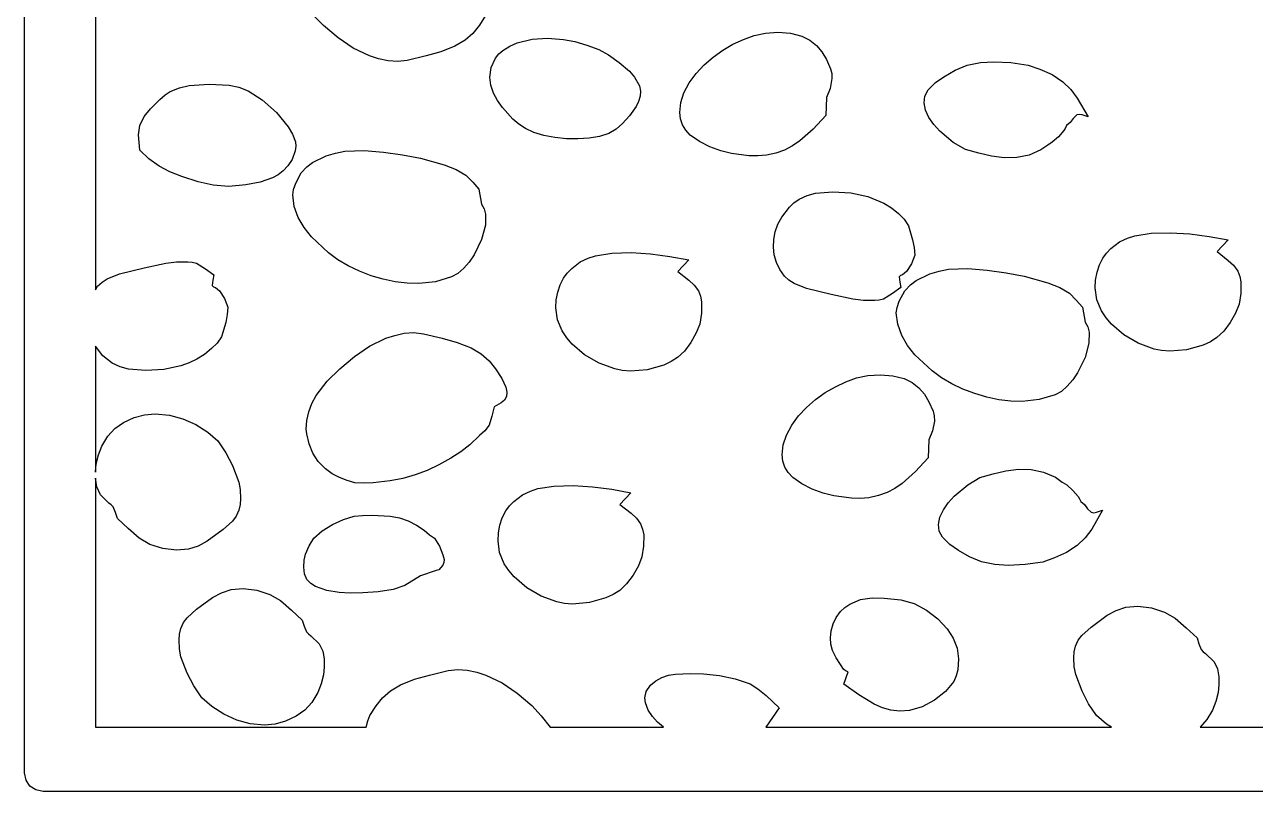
# Model space of a CAD drawing. Extents: x -1 to 541, y -138 to 3207.
# Drawn here: x 80.9 to 281.3, y 1469.6 to 1594.3 of the extents above; entities that cross this region are included whole.
import ezdxf

# ---------------------------------------------------------------- set-up
doc = ezdxf.new("R2010")
doc.units = 0

msp = doc.modelspace()

# ---------------------------------------------------------------- linework, layer by layer
at = {"layer": 'Calque_1'}
for p, q in [((80.9061, 1472.58), (80.9061, 2276.95)), ((92.4614, 1601.9), (92.4614, 1551.21)), ((129.572, 1594.22), (127.5515, 1596.236719)), ((155.938, 1595.82), (154.940125, 1594.255781)), ((131.953188, 1592.208906), (129.572, 1594.22)), ((154.940125, 1594.255781), (153.88375, 1592.92875)), ((201.521156, 1592.970625), (203.561, 1593.095)), ((203.561, 1593.095), (205.594094, 1592.934375)), ((134.39925, 1590.53625), (131.953188, 1592.208906)), ((152.6125, 1591.802344), (150.97, 1590.84)), ((153.88375, 1592.92875), (152.6125, 1591.802344)), ((159.921137, 1590.840332), (161.097531, 1591.370156)), ((161.097531, 1591.370156), (163.5185, 1591.98625)), ((163.5185, 1591.98625), (166.037719, 1592.124219)), ((166.037719, 1592.124219), (168.664, 1591.92)), ((168.664, 1591.92), (170.459422, 1591.580312)), ((170.459422, 1591.580312), (172.446375, 1591.01)), ((172.446375, 1591.01), (174.367891, 1590.274687)), ((194.556824, 1590.176016), (196.220844, 1591.14625)), ((196.220844, 1591.14625), (197.939191, 1591.951484)), ((197.939191, 1591.951484), (199.678, 1592.58)), ((199.678, 1592.58), (201.521156, 1592.970625)), ((205.594094, 1592.934375), (207.417, 1592.47)), ((207.417, 1592.47), (208.746563, 1591.81875)), ((208.746563, 1591.81875), (209.8275, 1590.965)), ((137.059438, 1589.262969), (134.39925, 1590.53625)), ((138.516469, 1588.795137), (137.059438, 1589.262969)), ((146.259, 1589.25), (143.206625, 1588.5125)), ((148.682, 1589.93625), (146.259, 1589.25)), ((150.97, 1590.84), (148.682, 1589.93625)), ((157.579, 1588.9), (158.118125, 1589.5725)), ((158.118125, 1589.5725), (158.766, 1590.14)), ((158.766, 1590.14), (159.921137, 1590.840332)), ((174.367891, 1590.274687), (175.967, 1589.44)), ((175.967, 1589.44), (177.718375, 1588.16125)), ((191.527238, 1587.787422), (192.981, 1589.0525)), ((192.981, 1589.0525), (194.556824, 1590.176016)), ((209.8275, 1590.965), (210.712687, 1589.91625)), ((210.712687, 1589.91625), (211.455, 1588.68)), ((140.083, 1588.45), (138.516469, 1588.795137)), ((141.650578, 1588.347188), (140.083, 1588.45)), ((143.206625, 1588.5125), (141.650578, 1588.347188)), ((156.649, 1585.8), (156.846625, 1587.37625)), ((156.846625, 1587.37625), (157.579, 1588.9)), ((177.718375, 1588.16125), (179.412, 1586.8)), ((190.229406, 1586.3925), (191.527238, 1587.787422)), ((211.455, 1588.68), (212.131125, 1587.18)), ((212.131125, 1587.18), (212.310703, 1586.415937)), ((232.41475, 1586.91375), (234.36, 1587.75)), ((234.36, 1587.75), (236.520375, 1588.18375)), ((236.520375, 1588.18375), (238.695, 1588.31)), ((238.695, 1588.31), (241.44925, 1588.1675)), ((241.44925, 1588.1675), (244.316, 1587.77)), ((244.316, 1587.77), (246.216, 1587.08)), ((246.216, 1587.08), (248.180125, 1586.205)), ((156.82825, 1584.494062), (156.649, 1585.8)), ((179.412, 1586.8), (180.1815, 1585.79)), ((180.1815, 1585.79), (181.035, 1584.39)), ((189.121371, 1584.879453), (190.229406, 1586.3925)), ((212.346, 1585.56), (212.0375, 1583.975)), ((212.310703, 1586.415937), (212.346, 1585.56)), ((229.18375, 1584.93875), (230.579, 1585.86)), ((230.579, 1585.86), (232.41475, 1586.91375)), ((248.180125, 1586.205), (249.938, 1585.06)), ((249.938, 1585.06), (251.221797, 1583.815781)), ((103.802875, 1582.928281), (104.595, 1583.46)), ((104.595, 1583.46), (106.109844, 1584.05125)), ((106.109844, 1584.05125), (107.7085, 1584.4175)), ((107.7085, 1584.4175), (110.969, 1584.67)), ((110.969, 1584.67), (114.199875, 1584.52)), ((114.199875, 1584.52), (115.783016, 1584.191875)), ((115.783016, 1584.191875), (117.283, 1583.59)), ((117.283, 1583.59), (119.583297, 1582.094687)), ((157.2655, 1583.22), (156.82825, 1584.494062)), ((157.909, 1582.005938), (157.2655, 1583.22)), ((181.035, 1584.39), (181.19632, 1583.536387)), ((181.19632, 1583.536387), (181.127062, 1582.679844)), ((187.719375, 1581.69875), (188.237, 1583.26)), ((188.237, 1583.26), (189.121371, 1584.879453)), ((212.0375, 1583.975), (211.435, 1582.48)), ((227.47875, 1582.71625), (228.006, 1583.74)), ((228.006, 1583.74), (229.18375, 1584.93875)), ((251.221797, 1583.815781), (252.286125, 1582.40375)), ((101.428, 1580.66), (102.92375, 1582.16125)), ((102.92375, 1582.16125), (103.802875, 1582.928281)), ((119.583297, 1582.094687), (121.889125, 1580.0725)), ((158.707, 1580.88), (157.909, 1582.005938)), ((180.465, 1581.01375), (179.385187, 1579.503281)), ((180.869273, 1581.834316), (180.465, 1581.01375)), ((181.127062, 1582.679844), (180.869273, 1581.834316)), ((187.567, 1580.07), (187.719375, 1581.69875)), ((211.435, 1582.48), (211.336, 1579.57)), ((227.346, 1581.64), (227.47875, 1582.71625)), ((227.580438, 1580.448398), (227.346, 1581.64)), ((252.286125, 1582.40375), (254.035, 1579.32)), ((99.6659, 1577.93), (100.382475, 1579.39625)), ((100.382475, 1579.39625), (101.428, 1580.66)), ((121.889125, 1580.0725), (123.821641, 1577.731562)), ((160.404, 1578.98125), (158.707, 1580.88)), ((179.385187, 1579.503281), (178.224, 1578.26)), ((187.691016, 1579.041875), (187.567, 1580.07)), ((187.567, 1580.07), (187.567, 1580.07)), ((188.007875, 1578.0625), (187.691016, 1579.041875)), ((211.336, 1579.57), (209.267219, 1577.349531)), ((228.13625, 1579.258438), (227.580438, 1580.448398)), ((228.939562, 1578.103633), (228.13625, 1579.258438)), ((251.615, 1579.09375), (251.126, 1578.43)), ((252.194, 1579.66), (251.615, 1579.09375)), ((252.625797, 1579.748906), (252.194, 1579.66)), ((253.089375, 1579.64375), (252.625797, 1579.748906)), ((254.035, 1579.32), (253.089375, 1579.64375)), ((99.4629, 1576.44), (99.6659, 1577.93)), ((123.821641, 1577.731562), (124.529518, 1576.506602)), ((161.358625, 1578.158906), (160.404, 1578.98125)), ((162.428, 1577.45), (161.358625, 1578.158906)), ((163.831867, 1576.807285), (162.428, 1577.45)), ((177.205125, 1577.31875), (176.007, 1576.61)), ((178.224, 1578.26), (177.205125, 1577.31875)), ((188.533797, 1577.161875), (188.007875, 1578.0625)), ((189.285, 1576.37), (188.533797, 1577.161875)), ((209.267219, 1577.349531), (207.103, 1575.41125)), ((229.9165, 1577.0175), (228.939562, 1578.103633)), ((232.09575, 1575.185312), (229.9165, 1577.0175)), ((250.096, 1577.13), (249.2175, 1576.10125)), ((250.294, 1577.45), (250.096, 1577.13)), ((250.512, 1577.91), (250.294, 1577.45)), ((251.126, 1578.43), (250.512, 1577.91)), ((99.6659, 1573.94), (99.4629, 1576.44)), ((124.529518, 1576.506602), (125.002, 1575.28)), ((125.002, 1575.28), (125.074797, 1574.582812)), ((165.460125, 1576.313281), (163.831867, 1576.807285)), ((167.242508, 1575.970449), (165.460125, 1576.313281)), ((169.10875, 1575.78125), (167.242508, 1575.970449)), ((170.988586, 1575.748145), (169.10875, 1575.78125)), ((172.81175, 1575.873594), (170.988586, 1575.748145)), ((174.507977, 1576.160059), (172.81175, 1575.873594)), ((176.007, 1576.61), (174.507977, 1576.160059)), ((190.767141, 1575.334844), (189.285, 1576.37)), ((192.454125, 1574.48625), (190.767141, 1575.334844)), ((207.103, 1575.41125), (205.921645, 1574.603301)), ((234.083, 1574.03), (232.09575, 1575.185312)), ((248.216, 1575.2), (247.503, 1574.74)), ((249.2175, 1576.10125), (248.216, 1575.2)), ((101.155005, 1572.483281), (99.6659, 1573.94)), ((124.977625, 1573.805), (124.468, 1572.42)), ((125.074797, 1574.582812), (124.977625, 1573.805)), ((130.01, 1572.97), (131.512318, 1573.443262)), ((131.512318, 1573.443262), (133.049922, 1573.733594)), ((133.049922, 1573.733594), (136.189875, 1573.87375)), ((136.189875, 1573.87375), (139.347641, 1573.607031)), ((139.347641, 1573.607031), (142.441, 1573.15)), ((142.441, 1573.15), (145.351, 1572.62)), ((194.234297, 1573.834531), (192.454125, 1574.48625)), ((195.996, 1573.39), (194.234297, 1573.834531)), ((198.822125, 1573.0075), (195.996, 1573.39)), ((200.254266, 1572.976562), (198.822125, 1573.0075)), ((201.676, 1573.09), (200.254266, 1572.976562)), ((203.233527, 1573.420527), (201.676, 1573.09)), ((204.640281, 1573.932344), (203.233527, 1573.420527)), ((205.921645, 1574.603301), (204.640281, 1573.932344)), ((236.234, 1573.4075), (234.083, 1574.03)), ((238.319, 1572.92), (236.234, 1573.4075)), ((244.461078, 1573.132344), (242.450875, 1572.71625)), ((246.375, 1573.96), (244.461078, 1573.132344)), ((247.503, 1574.74), (246.375, 1573.96)), ((102.792862, 1571.33125), (101.155005, 1572.483281)), ((104.574514, 1570.406094), (102.792862, 1571.33125)), ((123.772906, 1571.396777), (123.007875, 1570.573594)), ((124.468, 1572.42), (123.772906, 1571.396777)), ((125.953, 1570.22), (126.85775, 1571.189687)), ((126.85775, 1571.189687), (127.77675, 1571.9025)), ((127.77675, 1571.9025), (130.01, 1572.97)), ((145.351, 1572.62), (149.201, 1571.555)), ((149.201, 1571.555), (151.167812, 1570.766562)), ((240.388734, 1572.662031), (238.319, 1572.92)), ((242.450875, 1572.71625), (240.388734, 1572.662031)), ((106.495, 1569.63), (104.574514, 1570.406094)), ((109.137188, 1568.748281), (106.495, 1569.63)), ((121.265, 1569.41625), (119.233375, 1568.725781)), ((122.172156, 1569.922676), (121.265, 1569.41625)), ((123.007875, 1570.573594), (122.172156, 1569.922676)), ((125.0405, 1568.52625), (125.953, 1570.22)), ((151.167812, 1570.766562), (152.754, 1569.83)), ((152.754, 1569.83), (153.85575, 1568.735)), ((111.61625, 1568.20125), (109.137188, 1568.748281)), ((114.137687, 1568.031094), (111.61625, 1568.20125)), ((116.907, 1568.28), (114.137687, 1568.031094)), ((119.233375, 1568.725781), (116.907, 1568.28)), ((124.548, 1566.66), (124.688781, 1567.507344)), ((124.688781, 1567.507344), (125.0405, 1568.52625)), ((153.85575, 1568.735), (154.872, 1567.55)), ((154.872, 1567.55), (155.307, 1565.15)), ((209.665, 1566.905), (212.482, 1567.14)), ((212.482, 1567.14), (215.423438, 1566.991719)), ((215.423438, 1566.991719), (218.2115, 1566.39625)), ((124.786156, 1564.778594), (124.548, 1566.66)), ((155.307, 1565.15), (155.743953, 1564.36375)), ((205.41775, 1564.67), (206.143094, 1565.345625)), ((206.143094, 1565.345625), (207.019, 1565.95)), ((207.019, 1565.95), (208.311344, 1566.549375)), ((208.311344, 1566.549375), (209.665, 1566.905)), ((218.2115, 1566.39625), (220.812062, 1565.285156)), ((220.812062, 1565.285156), (222.031367, 1564.514863)), ((125.437, 1562.97875), (124.786156, 1564.778594)), ((126.405094, 1561.312031), (125.437, 1562.97875)), ((155.743953, 1564.36375), (155.951875, 1563.5025)), ((155.951875, 1563.5025), (155.921, 1561.72)), ((203.550016, 1561.856562), (204.169, 1563)), ((204.169, 1563), (205.41775, 1564.67)), ((222.031367, 1564.514863), (223.191, 1563.59)), ((223.191, 1563.59), (224.078, 1562.685)), ((127.595, 1559.83), (126.405094, 1561.312031)), ((155.921, 1561.72), (155.306828, 1559.365)), ((203.114125, 1560.6475), (203.550016, 1561.856562)), ((224.078, 1562.685), (224.794, 1561.63)), ((224.794, 1561.63), (225.487, 1559.31)), ((130.387, 1557.19), (127.595, 1559.83)), ((155.306828, 1559.365), (154.079625, 1556.875)), ((202.813, 1558.13), (202.866672, 1559.397187)), ((202.866672, 1559.397187), (203.114125, 1560.6475)), ((225.487, 1559.31), (225.733875, 1558.05375)), ((257.778, 1557.9), (259.184, 1558.98)), ((259.184, 1558.98), (260.483031, 1559.598281)), ((260.483031, 1559.598281), (261.67125, 1559.99625)), ((261.67125, 1559.99625), (264.31, 1560.39)), ((264.31, 1560.39), (267.466641, 1560.487031)), ((267.466641, 1560.487031), (270.612125, 1560.29625)), ((270.612125, 1560.29625), (273.739047, 1559.882344)), ((273.739047, 1559.882344), (276.84, 1559.31)), ((276.84, 1559.31), (275.039, 1557.42)), ((131.903199, 1556.086367), (130.387, 1557.19)), ((173.86475, 1556.74875), (176.504, 1557.15)), ((176.504, 1557.15), (179.660484, 1557.24125)), ((179.660484, 1557.24125), (182.805625, 1557.0475)), ((182.805625, 1557.0475), (185.932203, 1556.6325)), ((202.958609, 1556.878281), (202.813, 1558.13)), ((225.733875, 1558.05375), (225.863, 1556.82)), ((256.452, 1556.36), (257.058375, 1557.17125)), ((257.058375, 1557.17125), (257.778, 1557.9)), ((275.039, 1557.42), (276.877375, 1555.985)), ((100.378, 1554.76), (103.886125, 1555.51625)), ((103.886125, 1555.51625), (105.660016, 1555.728906)), ((105.660016, 1555.728906), (107.464, 1555.74)), ((107.464, 1555.74), (108.20525, 1555.6975)), ((108.20525, 1555.6975), (108.909, 1555.52)), ((108.909, 1555.52), (110.342625, 1554.63375)), ((133.590844, 1555.094062), (131.903199, 1556.086367)), ((135.409879, 1554.225977), (133.590844, 1555.094062)), ((153.285502, 1555.72), (152.397359, 1554.7)), ((154.079625, 1556.875), (153.285502, 1555.72)), ((169.972, 1554.65), (171.377, 1555.74)), ((171.377, 1555.74), (172.676469, 1556.352656)), ((172.676469, 1556.352656), (173.86475, 1556.74875)), ((185.932203, 1556.6325), (189.033, 1556.06)), ((189.033, 1556.06), (187.232, 1554.17)), ((203.308875, 1555.66125), (202.958609, 1556.878281)), ((203.868953, 1554.506094), (203.308875, 1555.66125)), ((225.310625, 1555.43625), (224.477, 1554.18)), ((225.863, 1556.82), (225.310625, 1555.43625)), ((255.5095, 1554.04125), (255.90725, 1555.242344)), ((255.90725, 1555.242344), (256.452, 1556.36)), ((276.877375, 1555.985), (277.734641, 1555.1925)), ((277.734641, 1555.1925), (278.403, 1554.25)), ((93.505468, 1552.423887), (94.356691, 1552.964219)), ((94.356691, 1552.964219), (96.33825, 1553.77125)), ((96.33825, 1553.77125), (100.378, 1554.76)), ((110.342625, 1554.63375), (111.72, 1553.65)), ((111.72, 1553.65), (111.53, 1552.775)), ((137.32025, 1553.495), (135.409879, 1554.225977)), ((139.281902, 1552.914023), (137.32025, 1553.495)), ((150.418, 1553.29), (147.80375, 1552.5125)), ((151.434943, 1553.87125), (150.418, 1553.29)), ((152.397359, 1554.7), (151.434943, 1553.87125)), ((168.100406, 1551.99375), (168.645, 1553.11)), ((168.645, 1553.11), (169.251875, 1553.925)), ((169.251875, 1553.925), (169.972, 1554.65)), ((187.232, 1554.17), (189.070875, 1552.74)), ((204.644, 1553.44), (203.868953, 1554.506094)), ((205.35275, 1552.783242), (204.644, 1553.44)), ((223.523375, 1553.515), (223.31, 1553.31)), ((223.31, 1553.31), (223.377375, 1552.43)), ((223.844, 1553.66), (223.523375, 1553.515)), ((224.477, 1554.18), (223.844, 1553.66)), ((226.04325, 1552.71125), (228.277, 1553.78)), ((228.277, 1553.78), (229.779318, 1554.253242)), ((229.779318, 1554.253242), (231.316922, 1554.543437)), ((231.316922, 1554.543437), (234.456875, 1554.6825)), ((234.456875, 1554.6825), (237.614641, 1554.412813)), ((237.614641, 1554.412813), (240.708, 1553.95)), ((240.708, 1553.95), (243.617, 1553.43)), ((243.617, 1553.43), (247.4675, 1552.35625)), ((255.27075, 1552.789531), (255.5095, 1554.04125)), ((278.403, 1554.25), (278.742781, 1553.387344)), ((278.742781, 1553.387344), (278.92525, 1552.47125)), ((92.4614, 1551.21), (92.7968, 1551.77)), ((92.7968, 1551.77), (93.505468, 1552.423887)), ((111.53, 1552.775), (111.463, 1551.9)), ((111.463, 1551.9), (111.67675, 1551.695)), ((111.67675, 1551.695), (111.997, 1551.55)), ((111.997, 1551.55), (112.631, 1551.03)), ((112.631, 1551.03), (113.464125, 1549.77375)), ((141.254781, 1552.495937), (139.281902, 1552.914023)), ((143.198832, 1552.253633), (141.254781, 1552.495937)), ((145.074, 1552.2), (143.198832, 1552.253633)), ((147.80375, 1552.5125), (145.074, 1552.2)), ((167.703, 1550.795), (168.100406, 1551.99375)), ((189.070875, 1552.74), (189.928203, 1551.950938)), ((189.928203, 1551.950938), (190.597, 1551.01)), ((190.597, 1551.01), (190.936219, 1550.145937)), ((206.204, 1552.241562), (205.35275, 1552.783242)), ((208.1855, 1551.435), (206.204, 1552.241562)), ((212.225, 1550.45), (208.1855, 1551.435)), ((223.567, 1551.55), (222.189625, 1550.57125)), ((223.306875, 1549.335), (224.219, 1551.02)), ((223.377375, 1552.43), (223.567, 1551.55)), ((224.219, 1551.02), (225.123906, 1551.995469)), ((225.123906, 1551.995469), (226.04325, 1552.71125)), ((247.4675, 1552.35625), (249.434375, 1551.566719)), ((249.434375, 1551.566719), (251.021, 1550.63)), ((255.203, 1551.52), (255.27075, 1552.789531)), ((255.465625, 1549.57375), (255.203, 1551.52)), ((278.92525, 1552.47125), (278.918, 1550.61)), ((113.464125, 1549.77375), (114.016, 1548.39)), ((167.397, 1548.27), (167.464594, 1549.54375)), ((167.464594, 1549.54375), (167.703, 1550.795)), ((190.936219, 1550.145937), (191.1185, 1549.2275)), ((191.1185, 1549.2275), (191.112, 1547.37)), ((215.733125, 1549.69), (212.225, 1550.45)), ((217.507016, 1549.479687), (215.733125, 1549.69)), ((219.311, 1549.47), (217.507016, 1549.479687)), ((220.052625, 1549.50875), (219.311, 1549.47)), ((220.756, 1549.69), (220.052625, 1549.50875)), ((222.189625, 1550.57125), (220.756, 1549.69)), ((222.954922, 1548.317188), (223.306875, 1549.335)), ((251.021, 1550.63), (252.12225, 1549.53625)), ((252.12225, 1549.53625), (253.138, 1548.36)), ((256.215, 1547.77), (255.465625, 1549.57375)), ((278.918, 1550.61), (278.622, 1548.88)), ((113.886875, 1547.15125), (113.64, 1545.89)), ((114.016, 1548.39), (113.886875, 1547.15125)), ((167.659125, 1546.325), (167.397, 1548.27)), ((191.112, 1547.37), (190.815, 1545.63)), ((222.814, 1547.47), (222.954922, 1548.317188)), ((223.052312, 1545.584375), (222.814, 1547.47)), ((253.138, 1548.36), (253.574, 1545.95)), ((256.977238, 1546.640996), (256.215, 1547.77)), ((278.063109, 1547.420625), (277.195875, 1545.8825)), ((278.622, 1548.88), (278.063109, 1547.420625)), ((113.64, 1545.89), (112.947, 1543.57)), ((168.408, 1544.53), (167.659125, 1546.325)), ((190.815, 1545.63), (190.256672, 1544.170781)), ((223.7035, 1543.785), (223.052312, 1545.584375)), ((253.574, 1545.95), (254.010797, 1545.167969)), ((254.010797, 1545.167969), (254.218375, 1544.30625)), ((257.850781, 1545.609844), (256.977238, 1546.640996)), ((259.88575, 1543.84625), (257.850781, 1545.609844)), ((277.195875, 1545.8825), (276.140953, 1544.475625)), ((112.947, 1543.57), (112.231, 1542.52375)), ((137.03625, 1542.03375), (139.696438, 1543.307031)), ((139.696438, 1543.307031), (141.153469, 1543.774863)), ((141.153469, 1543.774863), (142.72, 1544.12)), ((142.72, 1544.12), (144.288141, 1544.222656)), ((144.288141, 1544.222656), (145.844375, 1544.05625)), ((145.844375, 1544.05625), (148.896, 1543.31)), ((148.896, 1543.31), (151.319, 1542.62875)), ((169.17024, 1543.397715), (168.408, 1544.53)), ((170.043797, 1542.364219), (169.17024, 1543.397715)), ((190.256672, 1544.170781), (189.389625, 1542.63375)), ((224.671937, 1542.120625), (223.7035, 1543.785)), ((254.218375, 1544.30625), (254.187, 1542.52)), ((262.227844, 1542.489531), (259.88575, 1543.84625)), ((275.019, 1543.41), (273.958281, 1542.746426)), ((276.140953, 1544.475625), (275.019, 1543.41)), ((93.647662, 1540.47125), (92.4614, 1542.02)), ((92.4614, 1542.02), (92.4614, 1521.5)), ((111.344, 1541.62), (110.184369, 1540.691855)), ((112.231, 1542.52375), (111.344, 1541.62)), ((134.590188, 1540.361094), (137.03625, 1542.03375)), ((151.319, 1542.62875), (153.607, 1541.73)), ((153.607, 1541.73), (155.2495, 1540.767656)), ((172.078875, 1540.59875), (170.043797, 1542.364219)), ((188.334516, 1541.229844), (187.212, 1540.17)), ((189.389625, 1542.63375), (188.334516, 1541.229844)), ((225.862, 1540.64), (224.671937, 1542.120625)), ((254.187, 1542.52), (253.572984, 1540.169219)), ((264.785, 1541.55), (262.227844, 1542.489531)), ((266.012406, 1541.304668), (264.785, 1541.55)), ((267.331875, 1541.209219), (266.012406, 1541.304668)), ((270.0925, 1541.44125), (267.331875, 1541.209219)), ((272.757875, 1542.192656), (270.0925, 1541.44125)), ((273.958281, 1542.746426), (272.757875, 1542.192656)), ((95.1724, 1539.26), (93.647662, 1540.47125)), ((96.464556, 1538.660625), (95.1724, 1539.26)), ((107.690404, 1539.293535), (106.364625, 1538.80625)), ((108.965078, 1539.919219), (107.690404, 1539.293535)), ((110.184369, 1540.691855), (108.965078, 1539.919219)), ((132.209, 1538.35), (134.590188, 1540.361094)), ((155.2495, 1540.767656), (156.52075, 1539.64125)), ((156.52075, 1539.64125), (157.577125, 1538.314219)), ((174.421266, 1539.243906), (172.078875, 1540.59875)), ((176.979, 1538.31), (174.421266, 1539.243906)), ((184.951453, 1538.948437), (182.286375, 1538.1975)), ((186.151611, 1539.503555), (184.951453, 1538.948437)), ((187.212, 1540.17), (186.151611, 1539.503555)), ((228.653, 1537.99), (225.862, 1540.64)), ((253.572984, 1540.169219), (252.346125, 1537.67875)), ((97.81825, 1538.305), (96.464556, 1538.660625)), ((100.636, 1538.07), (97.81825, 1538.305)), ((103.576859, 1538.212656), (100.636, 1538.07)), ((106.364625, 1538.80625), (103.576859, 1538.212656)), ((130.188516, 1536.328906), (132.209, 1538.35)), ((157.577125, 1538.314219), (158.575, 1536.75)), ((178.206404, 1538.064258), (176.979, 1538.31)), ((179.525859, 1537.967813), (178.206404, 1538.064258)), ((182.286375, 1538.1975), (179.525859, 1537.967813)), ((216.36, 1536.87), (218.203313, 1537.259219)), ((218.203313, 1537.259219), (220.2435, 1537.38125)), ((220.2435, 1537.38125), (222.276938, 1537.220156)), ((222.276938, 1537.220156), (224.1, 1536.76)), ((230.169486, 1536.889258), (228.653, 1537.99)), ((252.346125, 1537.67875), (251.552186, 1536.522637)), ((128.399125, 1533.97125), (130.188516, 1536.328906)), ((158.575, 1536.75), (159.23275, 1535.34125)), ((159.23275, 1535.34125), (159.414812, 1534.546406)), ((211.239141, 1534.462852), (212.903, 1535.434688)), ((212.903, 1535.434688), (214.621234, 1536.241055)), ((214.621234, 1536.241055), (216.36, 1536.87)), ((224.1, 1536.76), (225.429563, 1536.104375)), ((225.429563, 1536.104375), (226.5105, 1535.25)), ((226.5105, 1535.25), (227.395688, 1534.200625)), ((231.857266, 1535.898438), (230.169486, 1536.889258)), ((233.676318, 1535.030898), (231.857266, 1535.898438)), ((235.586625, 1534.3), (233.676318, 1535.030898)), ((250.664203, 1535.501406), (249.7019, 1534.67166)), ((251.552186, 1536.522637), (250.664203, 1535.501406)), ((127.688854, 1532.687598), (128.399125, 1533.97125)), ((159.025906, 1533.248594), (158.48325, 1532.81875)), ((159.367, 1533.82), (159.025906, 1533.248594)), ((159.414812, 1534.546406), (159.367, 1533.82)), ((208.209922, 1532.070586), (209.6635, 1533.3375)), ((209.6635, 1533.3375), (211.239141, 1534.462852)), ((227.395688, 1534.200625), (228.138, 1532.96)), ((228.138, 1532.96), (228.814125, 1531.46)), ((237.548166, 1533.719102), (235.586625, 1534.3)), ((239.520922, 1533.301563), (237.548166, 1533.719102)), ((241.464873, 1533.060742), (239.520922, 1533.301563)), ((243.34, 1533.01), (241.464873, 1533.060742)), ((246.070625, 1533.32125), (243.34, 1533.01)), ((248.685, 1534.09), (246.070625, 1533.32125)), ((249.7019, 1534.67166), (248.685, 1534.09)), ((100.408163, 1530.86875), (102.147, 1531.04)), ((102.147, 1531.04), (104.477937, 1530.817188)), ((126.832686, 1529.953418), (127.153672, 1531.345469)), ((127.153672, 1531.345469), (127.688854, 1532.687598)), ((157.328, 1532.17), (156.9945, 1530.645)), ((158.48325, 1532.81875), (157.328, 1532.17)), ((206.91225, 1530.674062), (208.209922, 1532.070586)), ((228.814125, 1531.46), (228.993703, 1530.695937)), ((95.594538, 1528.62625), (96.985161, 1529.621094)), ((96.985161, 1529.621094), (98.7225, 1530.42)), ((98.7225, 1530.42), (100.408163, 1530.86875)), ((104.477937, 1530.817188), (106.68325, 1530.2175)), ((106.68325, 1530.2175), (108.768187, 1529.276562)), ((108.768187, 1529.276562), (110.738, 1528.03)), ((126.765, 1528.52), (126.832686, 1529.953418)), ((156.517, 1529.18), (155.81775, 1528.2725)), ((156.9945, 1530.645), (156.517, 1529.18)), ((204.92, 1527.54), (205.804328, 1529.159883)), ((205.804328, 1529.159883), (206.91225, 1530.674062)), ((229.029, 1529.84), (228.7205, 1528.255)), ((228.993703, 1530.695937), (229.029, 1529.84)), ((93.497, 1525.73), (94.46152, 1527.355781)), ((94.46152, 1527.355781), (95.594538, 1528.62625)), ((110.738, 1528.03), (112.381, 1526.6)), ((126.845, 1527.75), (126.764, 1528.52)), ((126.764, 1528.52), (126.765, 1528.52)), ((127.222688, 1526.125312), (126.845, 1527.75)), ((154.973, 1527.47), (153.412641, 1525.985313)), ((155.81775, 1528.2725), (154.973, 1527.47)), ((204.402375, 1525.9825), (204.92, 1527.54)), ((228.7205, 1528.255), (228.118, 1526.76)), ((92.952438, 1524.33), (93.497, 1525.73)), ((112.381, 1526.6), (113.692375, 1524.665)), ((127.84, 1524.615), (127.222688, 1526.125312)), ((153.412641, 1525.985313), (151.907875, 1524.81)), ((204.25, 1524.35), (204.402375, 1525.9825)), ((228.118, 1526.76), (228.019, 1523.86)), ((92.5668, 1522.87), (92.952438, 1524.33)), ((113.692375, 1524.665), (114.736, 1522.61)), ((128.722062, 1523.247188), (127.84, 1524.615)), ((129.894, 1522.05), (128.722062, 1523.247188)), ((150.277672, 1523.777188), (148.341, 1522.72)), ((151.907875, 1524.81), (150.277672, 1523.777188)), ((204.374453, 1523.321875), (204.25, 1524.35)), ((204.691375, 1522.3425), (204.374453, 1523.321875)), ((228.019, 1523.86), (225.949813, 1521.637969)), ((92.4614, 1521.5), (92.5668, 1522.87)), ((114.736, 1522.61), (115.7625, 1519.91125)), ((130.968953, 1521.2725), (129.894, 1522.05)), ((132.150125, 1520.6375), (130.968953, 1521.2725)), ((144.487625, 1521.075), (142.478484, 1520.498125)), ((146.439203, 1521.816875), (144.487625, 1521.075)), ((148.341, 1522.72), (146.439203, 1521.816875)), ((205.217359, 1521.441875), (204.691375, 1522.3425)), ((205.969, 1520.65), (205.217359, 1521.441875)), ((225.949813, 1521.637969), (223.78575, 1519.69625)), ((236.434, 1520.64), (238.584875, 1521.26125)), ((238.584875, 1521.26125), (240.669, 1521.74)), ((240.669, 1521.74), (242.738891, 1521.997969)), ((242.738891, 1521.997969), (244.801375, 1521.94375)), ((244.801375, 1521.94375), (246.811922, 1521.527656)), ((246.811922, 1521.527656), (248.726, 1520.7)), ((92.4614, 1520.56), (92.4612, 1480.04)), ((92.66785, 1519.1325), (92.4614, 1520.56)), ((93.2397, 1517.84), (92.66785, 1519.1325)), ((115.7625, 1519.91125), (115.987281, 1518.690781)), ((133.400484, 1520.14875), (132.150125, 1520.6375)), ((134.683, 1519.81), (133.400484, 1520.14875)), ((135.998641, 1519.71875), (134.683, 1519.81)), ((137.657125, 1519.7925), (135.998641, 1519.71875)), ((140.404, 1520.09), (137.657125, 1519.7925)), ((142.478484, 1520.498125), (140.404, 1520.09)), ((164.445125, 1518.8525), (167.084, 1519.25)), ((167.084, 1519.25), (170.240641, 1519.34125)), ((170.240641, 1519.34125), (173.386125, 1519.1475)), ((173.386125, 1519.1475), (176.513047, 1518.7325)), ((207.451125, 1519.616406), (205.969, 1520.65)), ((209.138, 1518.77125), (207.451125, 1519.616406)), ((222.604625, 1518.886465), (221.323563, 1518.213906)), ((223.78575, 1519.69625), (222.604625, 1518.886465)), ((232.267, 1517.64375), (234.446594, 1519.478906)), ((234.446594, 1519.478906), (236.434, 1520.64)), ((248.726, 1520.7), (249.854, 1519.92)), ((249.854, 1519.92), (250.567, 1519.47)), ((250.567, 1519.47), (251.5685, 1518.56125)), ((94.6055, 1516.5), (93.2397, 1517.84)), ((115.987281, 1518.690781), (116.042, 1517.19)), ((116.042, 1517.19), (115.998875, 1516.245)), ((160.552, 1516.75), (161.957, 1517.84)), ((161.957, 1517.84), (163.256609, 1518.454062)), ((163.256609, 1518.454062), (164.445125, 1518.8525)), ((176.513047, 1518.7325), (179.614, 1518.16)), ((179.614, 1518.16), (177.812, 1516.28)), ((210.917875, 1518.122969), (209.138, 1518.77125)), ((212.679, 1517.68), (210.917875, 1518.122969)), ((215.506, 1517.2925), (212.679, 1517.68)), ((216.93825, 1517.258125), (215.506, 1517.2925)), ((218.36, 1517.37), (216.93825, 1517.258125)), ((219.917156, 1517.700957), (218.36, 1517.37)), ((221.323563, 1518.213906), (219.917156, 1517.700957)), ((231.289879, 1516.556895), (232.267, 1517.64375)), ((251.5685, 1518.56125), (252.447, 1517.54)), ((252.447, 1517.54), (252.645, 1517.21)), ((252.645, 1517.21), (252.863, 1516.76)), ((95.003175, 1516.2075), (94.6055, 1516.5)), ((95.3377, 1515.87), (95.003175, 1516.2075)), ((95.713025, 1514.93375), (95.3377, 1515.87)), ((96.0111, 1513.96), (95.713025, 1514.93375)), ((115.805, 1515.33), (115.345047, 1514.338906)), ((115.998875, 1516.245), (115.805, 1515.33)), ((158.68125, 1514.097969), (159.226, 1515.21)), ((159.226, 1515.21), (159.832375, 1516.025)), ((159.832375, 1516.025), (160.552, 1516.75)), ((177.812, 1516.28), (179.65125, 1514.84125)), ((229.93048, 1514.211621), (230.486406, 1515.401719)), ((230.486406, 1515.401719), (231.289879, 1516.556895)), ((252.863, 1516.76), (253.476, 1516.24)), ((253.476, 1516.24), (253.965875, 1515.57125)), ((253.965875, 1515.57125), (254.545, 1515)), ((254.545, 1515), (254.976797, 1514.91125)), ((256.386, 1515.35), (254.63625, 1512.2575)), ((254.976797, 1514.91125), (255.440375, 1515.0175)), ((255.440375, 1515.0175), (256.386, 1515.35)), ((97.765575, 1512.335), (96.0111, 1513.96)), ((114.771375, 1513.56625), (113.251, 1512.2)), ((115.345047, 1514.338906), (114.771375, 1513.56625)), ((129.367484, 1511.959219), (131.023125, 1513.00375)), ((131.023125, 1513.00375), (132.807203, 1513.821406)), ((132.807203, 1513.821406), (134.546, 1514.34)), ((134.546, 1514.34), (135.899266, 1514.496406)), ((135.899266, 1514.496406), (137.493375, 1514.52625)), ((137.493375, 1514.52625), (140.425, 1514.36)), ((140.425, 1514.36), (141.922484, 1514.085)), ((141.922484, 1514.085), (143.359125, 1513.6)), ((143.359125, 1513.6), (144.714203, 1512.92)), ((144.714203, 1512.92), (145.967, 1512.06)), ((158.04475, 1511.645156), (158.2835, 1512.89875)), ((158.2835, 1512.89875), (158.68125, 1514.097969)), ((179.65125, 1514.84125), (180.508625, 1514.051094)), ((180.508625, 1514.051094), (181.177, 1513.11)), ((181.177, 1513.11), (181.516781, 1512.245938)), ((229.696, 1513.02), (229.93048, 1514.211621)), ((229.82925, 1511.94375), (229.696, 1513.02)), ((99.5736, 1510.77), (97.765575, 1512.335)), ((113.251, 1512.2), (110.612375, 1510.27)), ((128.014, 1510.76), (129.367484, 1511.959219)), ((145.967, 1512.06), (146.838, 1511.3)), ((146.838, 1511.3), (147.63, 1510.76)), ((157.977, 1510.37), (158.04475, 1511.645156)), ((181.516781, 1512.245938), (181.69925, 1511.3275)), ((181.69925, 1511.3275), (181.692, 1509.47)), ((230.357, 1510.92), (229.82925, 1511.94375)), ((231.534375, 1509.72875), (230.357, 1510.92)), ((254.63625, 1512.2575), (253.571813, 1510.844375)), ((101.313206, 1509.772969), (99.5736, 1510.77)), ((103.4247, 1509.09375), (101.313206, 1509.772969)), ((105.619744, 1508.802656), (103.4247, 1509.09375)), ((107.61, 1508.97), (105.619744, 1508.802656)), ((109.152766, 1509.497188), (107.61, 1508.97)), ((110.612375, 1510.27), (109.152766, 1509.497188)), ((126.648, 1508.16), (127.22825, 1509.5125)), ((127.22825, 1509.5125), (128.014, 1510.76)), ((147.63, 1510.76), (148.46075, 1509.49)), ((148.46075, 1509.49), (148.996, 1508.07)), ((158.2395, 1508.42875), (157.977, 1510.37)), ((181.692, 1509.47), (181.395, 1507.73)), ((232.93, 1508.8), (231.534375, 1509.72875)), ((252.288, 1509.6), (250.530625, 1508.45875)), ((253.571813, 1510.844375), (252.288, 1509.6)), ((126.344, 1506.08), (126.442375, 1507.19125)), ((126.442375, 1507.19125), (126.648, 1508.16)), ((148.996, 1508.07), (149.214, 1507.29)), ((149.214, 1507.29), (149.168047, 1506.822656)), ((158.988, 1506.63), (158.2395, 1508.42875)), ((181.395, 1507.73), (180.836687, 1506.272187)), ((234.765, 1507.74625), (232.93, 1508.8)), ((236.711, 1506.91), (234.765, 1507.74625)), ((238.871375, 1506.48), (236.711, 1506.91)), ((246.667, 1506.89), (243.799875, 1506.4925)), ((248.567, 1507.58), (246.667, 1506.89)), ((250.530625, 1508.45875), (248.567, 1507.58)), ((126.4535, 1504.9875), (126.344, 1506.08)), ((126.344, 1506.08), (126.344, 1506.08)), ((126.866, 1504.06), (126.4535, 1504.9875)), ((147.927, 1505.51), (145.354, 1504.64)), ((148.343, 1505.64), (147.927, 1505.51)), ((148.977625, 1506.36375), (148.343, 1505.64)), ((149.168047, 1506.822656), (148.977625, 1506.36375)), ((159.75024, 1505.500586), (158.988, 1506.63)), ((160.623797, 1504.468437), (159.75024, 1505.500586)), ((180.836687, 1506.272187), (179.96975, 1504.7375)), ((241.046, 1506.35), (238.871375, 1506.48)), ((243.799875, 1506.4925), (241.046, 1506.35)), ((127.491018, 1503.421582), (126.866, 1504.06)), ((128.271016, 1502.920156), (127.491018, 1503.421582)), ((130.133625, 1502.26125), (128.271016, 1502.920156)), ((142.8, 1503.06), (140.900828, 1502.42375)), ((145.354, 1504.64), (142.8, 1503.06)), ((162.658875, 1502.7025), (160.623797, 1504.468437)), ((178.914937, 1503.334063), (177.793, 1502.27)), ((179.96975, 1504.7375), (178.914937, 1503.334063)), ((108.872, 1499.21), (111.51025, 1501.14)), ((111.51025, 1501.14), (112.970094, 1501.912813)), ((112.970094, 1501.912813), (114.513, 1502.44)), ((114.513, 1502.44), (116.503672, 1502.607344)), ((116.503672, 1502.607344), (118.698625, 1502.31625)), ((118.698625, 1502.31625), (120.809766, 1501.637031)), ((120.809766, 1501.637031), (122.549, 1500.64)), ((132.129172, 1501.949219), (130.133625, 1502.26125)), ((133.933, 1501.85), (132.129172, 1501.949219)), ((135.995859, 1501.8675), (133.933, 1501.85)), ((138.475625, 1502.0425), (135.995859, 1501.8675)), ((140.900828, 1502.42375), (138.475625, 1502.0425)), ((165.001266, 1501.345313), (162.658875, 1502.7025)), ((167.559, 1500.41), (165.001266, 1501.345313)), ((175.531875, 1501.048437), (172.8665, 1500.2975)), ((176.732281, 1501.603555), (175.531875, 1501.048437)), ((177.793, 1502.27), (176.732281, 1501.603555)), ((217.005, 1500.7825), (218.903969, 1501.071562)), ((218.903969, 1501.071562), (220.862, 1501.04)), ((220.862, 1501.04), (223.573, 1500.76)), ((107.351625, 1497.84375), (108.872, 1499.21)), ((122.549, 1500.64), (124.3575, 1499.075)), ((124.3575, 1499.075), (126.112, 1497.45)), ((168.786406, 1500.164258), (167.559, 1500.41)), ((170.105875, 1500.067812), (168.786406, 1500.164258)), ((172.8665, 1500.2975), (170.105875, 1500.067812)), ((213.736, 1498.83), (214.459652, 1499.522148)), ((214.459652, 1499.522148), (215.253031, 1500.069688)), ((215.253031, 1500.069688), (217.005, 1500.7825)), ((223.573, 1500.76), (225.732156, 1500.125)), ((225.732156, 1500.125), (227.7655, 1499.0625)), ((227.7655, 1499.0625), (229.588094, 1497.66625)), ((257.180625, 1498.2475), (258.640234, 1499.018437)), ((258.640234, 1499.018437), (260.183, 1499.54)), ((260.183, 1499.54), (262.173812, 1499.70875)), ((262.173812, 1499.70875), (264.369, 1499.42)), ((264.369, 1499.42), (266.480187, 1498.74125)), ((106.318, 1496.08), (106.777953, 1497.071094)), ((106.777953, 1497.071094), (107.351625, 1497.84375)), ((126.112, 1497.45), (126.41025, 1496.47625)), ((212.204172, 1495.727812), (212.529875, 1496.85)), ((212.529875, 1496.85), (213.045891, 1497.897188)), ((213.045891, 1497.897188), (213.736, 1498.83)), ((229.588094, 1497.66625), (231.115, 1496.03)), ((254.542, 1496.31), (257.180625, 1498.2475)), ((266.480187, 1498.74125), (268.219, 1497.74)), ((268.219, 1497.74), (270.0275, 1496.18375)), ((106.081, 1494.22), (106.124125, 1495.165)), ((106.124125, 1495.165), (106.318, 1496.08)), ((126.41025, 1496.47625), (126.785, 1495.54)), ((126.785, 1495.54), (127.12, 1495.2025)), ((127.12, 1495.2025), (127.518, 1494.91)), ((127.518, 1494.91), (128.884, 1493.57)), ((212.085, 1494.57), (212.204172, 1495.727812)), ((231.115, 1496.03), (232.088, 1494.515313)), ((252.448375, 1494.180938), (253.022, 1494.9525)), ((253.022, 1494.9525), (254.542, 1496.31)), ((270.0275, 1496.18375), (271.782, 1494.56)), ((106.135719, 1492.719219), (106.081, 1494.22)), ((128.884, 1493.57), (129.432687, 1492.411406)), ((212.16875, 1493.52), (212.085, 1494.57)), ((212.449, 1492.5), (212.16875, 1493.52)), ((232.088, 1494.515313), (232.719, 1492.875)), ((232.719, 1492.875), (232.9735, 1491.144688)), ((251.7945, 1492.27125), (251.988, 1493.19)), ((251.988, 1493.19), (252.448375, 1494.180938)), ((271.782, 1494.56), (272.08025, 1493.58625)), ((272.08025, 1493.58625), (272.455, 1492.65)), ((106.3605, 1491.49875), (106.135719, 1492.719219)), ((107.387, 1488.8), (106.3605, 1491.49875)), ((129.432687, 1492.411406), (129.67425, 1491.13375)), ((129.67425, 1491.13375), (129.688937, 1489.816719)), ((213.056125, 1491.3225), (212.449, 1492.5)), ((213.736, 1490.22), (213.056125, 1491.3225)), ((232.9735, 1491.144688), (232.817, 1489.36)), ((251.751, 1491.33), (251.7945, 1492.27125)), ((251.805719, 1489.829219), (251.751, 1491.33)), ((272.455, 1492.65), (272.789625, 1492.3125)), ((272.789625, 1492.3125), (273.188, 1492.02)), ((273.188, 1492.02), (274.553, 1490.68)), ((129.688937, 1489.816719), (129.557, 1488.54)), ((146.805, 1488.5), (149.8565, 1489.24125)), ((149.8565, 1489.24125), (151.412438, 1489.407031)), ((151.412438, 1489.407031), (152.98, 1489.3)), ((152.98, 1489.3), (154.546818, 1488.954883)), ((154.546818, 1488.954883), (156.003984, 1488.487187)), ((214.22575, 1489.45875), (213.736, 1490.22)), ((214.527438, 1489.203281), (214.22575, 1489.45875)), ((214.27, 1487.04), (214.963, 1489.05)), ((214.963, 1489.05), (214.527438, 1489.203281)), ((232.817, 1489.36), (232.567375, 1488.38125)), ((252.0305, 1488.60875), (251.805719, 1489.829219)), ((274.553, 1490.68), (275.101828, 1489.52)), ((275.101828, 1489.52), (275.343625, 1488.24)), ((108.431125, 1486.745), (107.387, 1488.8)), ((129.171, 1487.08375), (128.626, 1485.68)), ((129.557, 1488.54), (129.171, 1487.08375)), ((140.451344, 1485.951875), (142.094, 1486.92)), ((142.094, 1486.92), (144.381625, 1487.815)), ((144.381625, 1487.815), (146.805, 1488.5)), ((156.003984, 1488.487187), (158.664125, 1487.215)), ((158.664125, 1487.215), (161.109953, 1485.545312)), ((182.116625, 1485.855), (182.816, 1486.86)), ((182.816, 1486.86), (183.650955, 1487.593633)), ((183.650955, 1487.593633), (184.636953, 1488.120312)), ((184.636953, 1488.120312), (185.733318, 1488.471211)), ((185.733318, 1488.471211), (186.899375, 1488.6775)), ((186.899375, 1488.6775), (189.277859, 1488.780937)), ((189.277859, 1488.780937), (191.447, 1488.68)), ((191.447, 1488.68), (194.039, 1488.44)), ((194.039, 1488.44), (196.599625, 1487.91375)), ((196.599625, 1487.91375), (199.047, 1487.08)), ((199.047, 1487.08), (200.303672, 1486.289531)), ((216.718656, 1485.304688), (214.27, 1487.04)), ((232.164, 1487.47), (230.841062, 1485.827813)), ((232.567375, 1488.38125), (232.164, 1487.47)), ((253.057, 1485.91), (252.0305, 1488.60875)), ((275.358359, 1486.9225), (275.226, 1485.65)), ((275.343625, 1488.24), (275.358359, 1486.9225)), ((109.743, 1484.81), (108.431125, 1486.745)), ((111.386, 1483.38), (109.743, 1484.81)), ((128.626, 1485.68), (127.661641, 1484.055781)), ((138.123031, 1483.494375), (139.17975, 1484.8225)), ((139.17975, 1484.8225), (140.451344, 1485.951875)), ((161.109953, 1485.545312), (163.491, 1483.54)), ((181.898, 1484.82), (182.116625, 1485.855)), ((182.005, 1484), (181.898, 1484.82)), ((200.303672, 1486.289531), (201.624375, 1485.18875)), ((201.624375, 1485.18875), (203.739, 1483.2)), ((219.2305, 1483.77), (216.718656, 1485.304688)), ((230.841062, 1485.827813), (229.046, 1484.3975)), ((254.100625, 1483.85125), (253.057, 1485.91)), ((275.226, 1485.65), (274.8405, 1484.18625)), ((113.355375, 1482.133438), (111.386, 1483.38)), ((127.661641, 1484.055781), (126.528625, 1482.78875)), ((137.125, 1481.93), (138.123031, 1483.494375)), ((163.491, 1483.54), (165.03025, 1481.89875)), ((182.433063, 1482.815937), (182.005, 1484)), ((183.10525, 1481.78), (182.433063, 1482.815937)), ((203.739, 1483.2), (201.581, 1480.04)), ((220.550371, 1483.188633), (219.2305, 1483.77)), ((221.934344, 1482.790313), (220.550371, 1483.188633)), ((227.008688, 1483.315938), (224.959, 1482.72)), ((229.046, 1484.3975), (227.008688, 1483.315938)), ((255.412, 1481.92), (254.100625, 1483.85125)), ((274.8405, 1484.18625), (274.296, 1482.79)), ((115.44025, 1481.1925), (113.355375, 1482.133438)), ((117.6455, 1480.592813), (115.44025, 1481.1925)), ((123.4, 1481), (121.714625, 1480.5425)), ((125.137797, 1481.797344), (123.4, 1481)), ((126.528625, 1482.78875), (125.137797, 1481.797344)), ((136.502, 1480.04), (136.764375, 1481.0675)), ((136.764375, 1481.0675), (137.125, 1481.93)), ((165.03025, 1481.89875), (166.466, 1480.04)), ((183.958562, 1480.864062), (183.10525, 1481.78)), ((184.93, 1480.04), (183.958562, 1480.864062)), ((223.39852, 1482.619336), (221.934344, 1482.790313)), ((224.959, 1482.72), (223.39852, 1482.619336)), ((257.056, 1480.49), (255.412, 1481.92)), ((273.375375, 1481.25375), (272.307, 1480.04)), ((274.296, 1482.79), (273.375375, 1481.25375)), ((92.4612, 1480.04), (136.502, 1480.04)), ((119.976, 1480.37), (117.6455, 1480.592813)), ((121.714625, 1480.5425), (119.976, 1480.37)), ((166.466, 1480.04), (184.93, 1480.04)), ((201.581, 1480.04), (257.881, 1480.04)), ((257.881, 1480.04), (257.056, 1480.49)), ((272.307, 1480.04), (339.964, 1480.04)), ((81.136313, 1471.398281), (80.9061, 1472.58)), ((81.770025, 1470.44625), (81.136313, 1471.398281)), ((82.72185, 1469.811094), (81.770025, 1470.44625)), ((83.9064, 1469.58), (82.72185, 1469.811094)), ((524.124, 1469.58), (83.9064, 1469.58))]:
    msp.add_line(p, q, dxfattribs=at)

doc.saveas('drawing.dxf')
